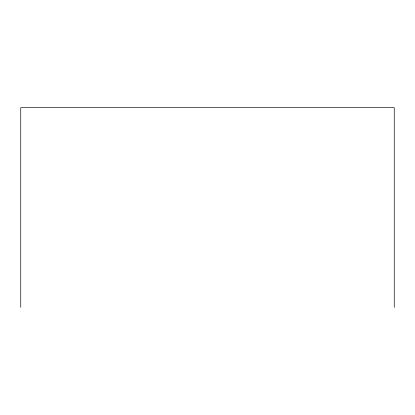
<?xml version="1.0" encoding="UTF-8"?>
<svg xmlns="http://www.w3.org/2000/svg" width="415" height="415" viewBox="0 0 415 415"><rect width="100%" height="100%" fill="white"/><g stroke="black" fill="none" stroke-linecap="round" stroke-linejoin="round"><path stroke-width="0.62" d="M394.25 307.344L394.25 107.656L20.75 107.656L20.75 307.344"/></g></svg>
